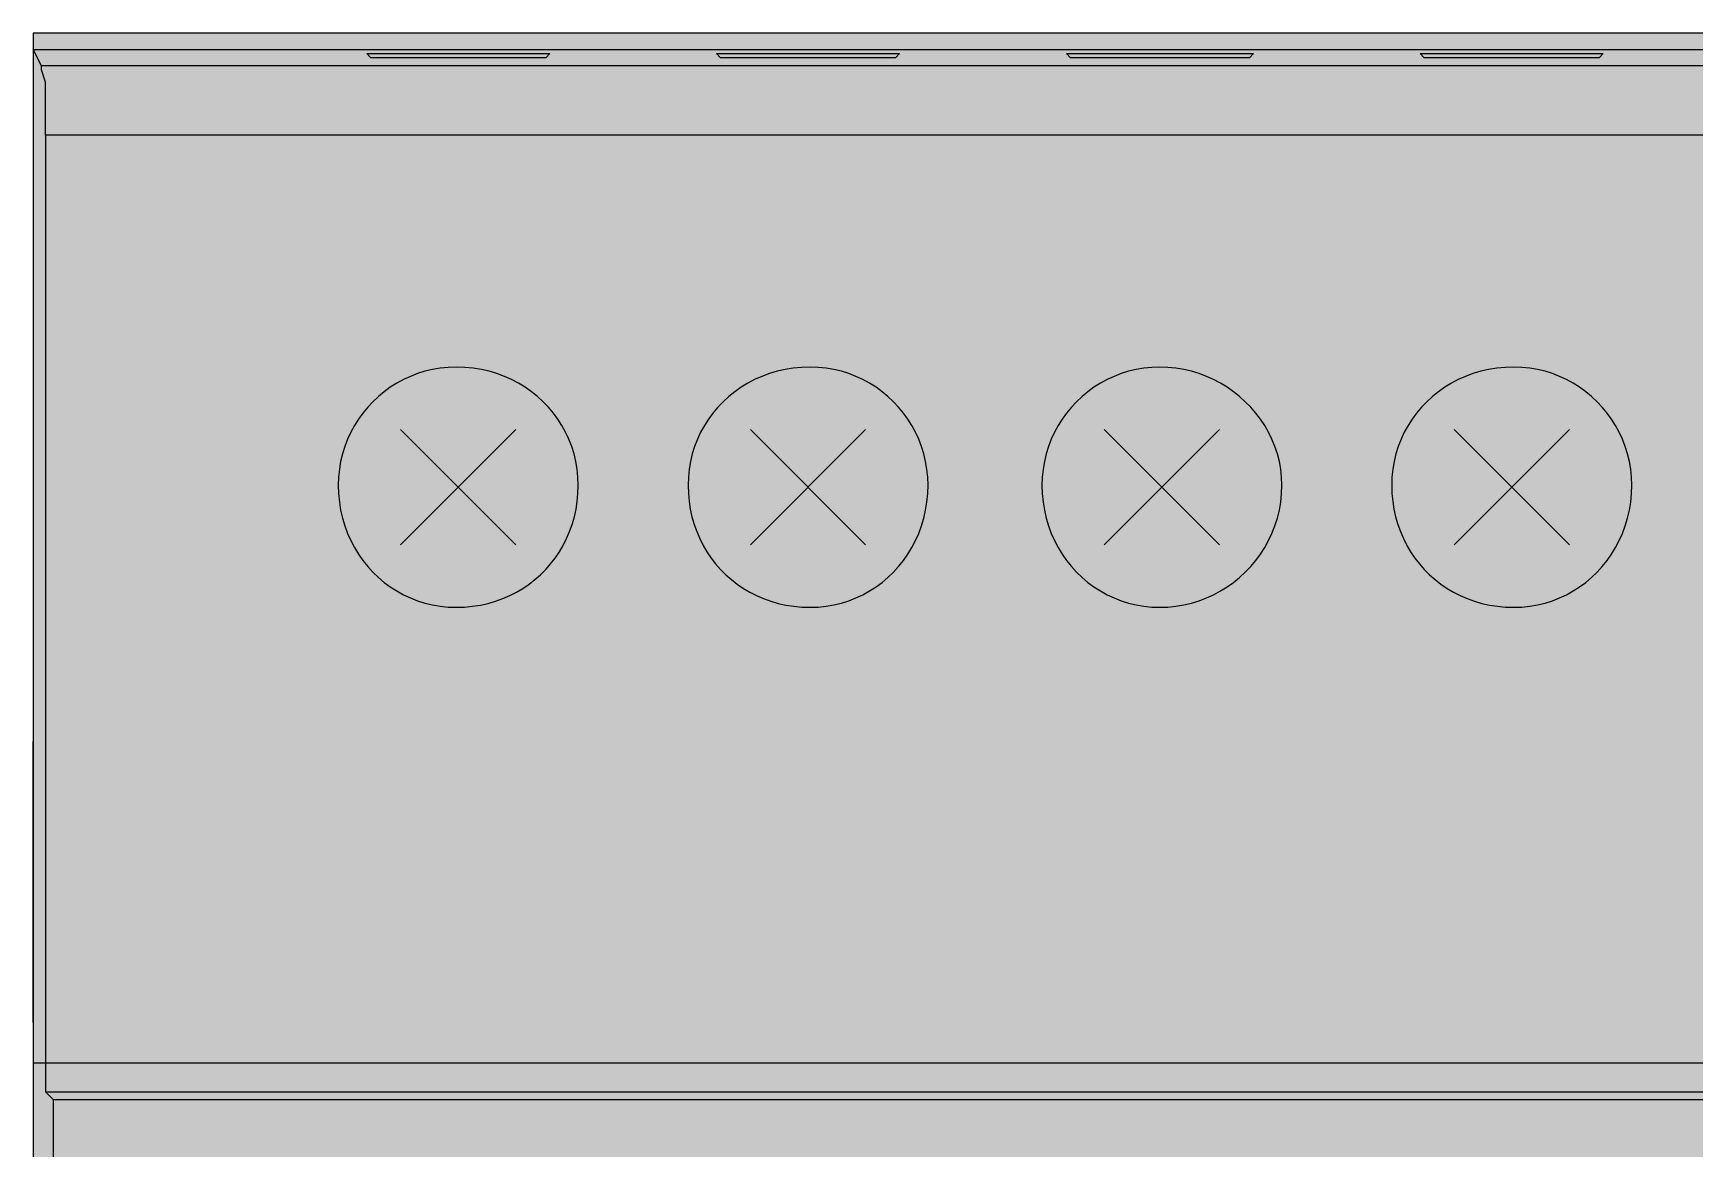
# Model space of a CAD drawing. Header units: millimetres. Extents: x 0 to 966, y -664 to 90.
# Drawn here: x 250 to 286, y -64.15 to -40 of the extents above; entities that cross this region are included whole.
import ezdxf

# ---------------------------------------------------------------- set-up
doc = ezdxf.new("R2010")
doc.units = ezdxf.units.MM
for name, color, linetype in [('HDL_BODY', 7, 'Continuous'), ('HDL_COLOUR', 7, 'Continuous'), ('HDL_DETAIL', 7, 'Continuous'), ('HDL_PRINT', 7, 'Continuous')]:
    doc.layers.add(name, color=color, linetype=linetype)

# ---------------------------------------------------------------- blocks, each defined once
blk = doc.blocks.new('M_R4.16.1_FRONT')
at = {"layer": 'HDL_BODY', "true_color": 0x202126}
blk.add_hatch(color=250, dxfattribs=at).paths.add_polyline_path([(0, 0), (72, 0), (72, 90), (0, 90)])
at = {"layer": 'HDL_BODY', "true_color": 0x2a2a30}
blk.add_hatch(color=250, dxfattribs=at).paths.add_polyline_path([(0.4, 20.52), (71.6, 20.52), (71.6, 68.31), (0.4, 68.31)])
at = {"layer": 'HDL_COLOUR', "true_color": 0x1a332c}
for points in [[(11.809, 80.216), (11.803, 80.391), (11.786, 80.563), (11.757, 80.731), (11.717, 80.895), (11.667, 81.055), (11.606, 81.21), (11.536, 81.361), (11.456, 81.505), (11.367, 81.644), (11.27, 81.777), (11.163, 81.903), (11.049, 82.023), (10.927, 82.135), (10.797, 82.239), (10.66, 82.335), (10.516, 82.423), (10.366, 82.501), (10.21, 82.571), (10.048, 82.631), (9.881, 82.68), (9.709, 82.72), (9.532, 82.748), (9.35, 82.766), (9.165, 82.772), (8.99, 82.766), (8.819, 82.748), (8.65, 82.72), (8.486, 82.68), (8.326, 82.631), (8.171, 82.571), (8.021, 82.501), (7.876, 82.423), (7.737, 82.335), (7.604, 82.239), (7.478, 82.135), (7.358, 82.023), (7.247, 81.903), (7.142, 81.777), (7.046, 81.644), (6.959, 81.505), (6.88, 81.361), (6.81, 81.21), (6.751, 81.055), (6.701, 80.895), (6.661, 80.731), (6.633, 80.563), (6.615, 80.391), (6.609, 80.216), (6.615, 80.031), (6.633, 79.849), (6.661, 79.672), (6.701, 79.5), (6.751, 79.332), (6.81, 79.17), (6.88, 79.014), (6.959, 78.864), (7.046, 78.72), (7.142, 78.584), (7.247, 78.454), (7.358, 78.332), (7.478, 78.217), (7.604, 78.111), (7.737, 78.013), (7.876, 77.924), (8.021, 77.844), (8.171, 77.774), (8.326, 77.713), (8.486, 77.663), (8.65, 77.624), (8.819, 77.595), (8.99, 77.577), (9.165, 77.571), (9.343, 77.577), (9.517, 77.593), (9.688, 77.62), (9.854, 77.656), (10.015, 77.703), (10.172, 77.758), (10.323, 77.823), (10.469, 77.897), (10.609, 77.98), (10.743, 78.071), (10.87, 78.169), (10.991, 78.276), (11.105, 78.389), (11.211, 78.51), (11.31, 78.637), (11.4, 78.771), (11.483, 78.911), (11.557, 79.057), (11.622, 79.209), (11.678, 79.365), (11.724, 79.527), (11.761, 79.693), (11.787, 79.864), (11.803, 80.038), (11.809, 80.216)], [(19.388, 80.216), (19.382, 80.391), (19.364, 80.563), (19.336, 80.731), (19.296, 80.895), (19.247, 81.055), (19.187, 81.21), (19.117, 81.361), (19.039, 81.505), (18.951, 81.644), (18.855, 81.777), (18.751, 81.903), (18.639, 82.023), (18.52, 82.135), (18.393, 82.239), (18.261, 82.335), (18.122, 82.422), (17.977, 82.501), (17.826, 82.571), (17.671, 82.631), (17.511, 82.68), (17.347, 82.72), (17.179, 82.748), (17.007, 82.766), (16.832, 82.772), (16.647, 82.766), (16.466, 82.748), (16.289, 82.72), (16.116, 82.68), (15.949, 82.631), (15.787, 82.571), (15.631, 82.501), (15.481, 82.423), (15.337, 82.335), (15.201, 82.239), (15.071, 82.135), (14.949, 82.023), (14.834, 81.903), (14.728, 81.777), (14.63, 81.644), (14.541, 81.505), (14.461, 81.361), (14.391, 81.21), (14.33, 81.055), (14.28, 80.895), (14.241, 80.731), (14.212, 80.563), (14.194, 80.391), (14.188, 80.216), (14.194, 80.038), (14.21, 79.864), (14.237, 79.693), (14.273, 79.527), (14.32, 79.365), (14.375, 79.209), (14.44, 79.057), (14.514, 78.911), (14.597, 78.771), (14.688, 78.637), (14.786, 78.51), (14.893, 78.389), (15.006, 78.276), (15.127, 78.169), (15.254, 78.071), (15.388, 77.98), (15.528, 77.897), (15.674, 77.823), (15.825, 77.758), (15.982, 77.703), (16.143, 77.656), (16.31, 77.62), (16.48, 77.593), (16.654, 77.577), (16.832, 77.571), (17.007, 77.577), (17.179, 77.595), (17.347, 77.624), (17.511, 77.663), (17.671, 77.713), (17.826, 77.774), (17.977, 77.844), (18.122, 77.924), (18.261, 78.013), (18.393, 78.111), (18.52, 78.217), (18.639, 78.332), (18.751, 78.454), (18.855, 78.584), (18.951, 78.72), (19.039, 78.864), (19.117, 79.014), (19.187, 79.17), (19.247, 79.332), (19.296, 79.5), (19.336, 79.672), (19.364, 79.849), (19.382, 80.031), (19.388, 80.216)], [(27.055, 80.216), (27.049, 80.391), (27.03, 80.563), (26.999, 80.731), (26.957, 80.895), (26.904, 81.055), (26.84, 81.21), (26.766, 81.361), (26.683, 81.505), (26.59, 81.644), (26.489, 81.777), (26.379, 81.903), (26.262, 82.023), (26.137, 82.135), (26.005, 82.239), (25.867, 82.335), (25.723, 82.422), (25.574, 82.501), (25.419, 82.571), (25.26, 82.631), (25.097, 82.68), (24.93, 82.72), (24.759, 82.748), (24.586, 82.766), (24.411, 82.772), (24.236, 82.766), (24.065, 82.748), (23.897, 82.72), (23.732, 82.68), (23.572, 82.631), (23.417, 82.571), (23.267, 82.501), (23.122, 82.422), (22.983, 82.335), (22.85, 82.239), (22.724, 82.135), (22.605, 82.023), (22.493, 81.903), (22.389, 81.777), (22.292, 81.644), (22.205, 81.505), (22.126, 81.361), (22.057, 81.21), (21.997, 81.055), (21.947, 80.895), (21.908, 80.731), (21.879, 80.563), (21.862, 80.391), (21.856, 80.216), (21.862, 80.031), (21.879, 79.849), (21.908, 79.672), (21.947, 79.5), (21.997, 79.332), (22.057, 79.17), (22.126, 79.014), (22.205, 78.864), (22.292, 78.72), (22.389, 78.584), (22.493, 78.454), (22.605, 78.332), (22.724, 78.217), (22.85, 78.111), (22.983, 78.013), (23.122, 77.924), (23.267, 77.844), (23.417, 77.774), (23.572, 77.713), (23.732, 77.663), (23.897, 77.624), (24.065, 77.595), (24.236, 77.577), (24.411, 77.571), (24.586, 77.577), (24.759, 77.595), (24.93, 77.624), (25.097, 77.663), (25.26, 77.713), (25.419, 77.774), (25.574, 77.844), (25.723, 77.924), (25.867, 78.013), (26.005, 78.111), (26.137, 78.217), (26.262, 78.332), (26.379, 78.454), (26.489, 78.584), (26.59, 78.72), (26.683, 78.864), (26.766, 79.014), (26.84, 79.17), (26.904, 79.332), (26.957, 79.5), (26.999, 79.672), (27.03, 79.849), (27.049, 80.031), (27.055, 80.216)], [(34.635, 80.216), (34.63, 80.391), (34.612, 80.563), (34.583, 80.731), (34.544, 80.895), (34.494, 81.055), (34.434, 81.21), (34.364, 81.361), (34.286, 81.505), (34.198, 81.644), (34.102, 81.777), (33.997, 81.903), (33.885, 82.023), (33.766, 82.135), (33.639, 82.239), (33.506, 82.335), (33.367, 82.422), (33.222, 82.501), (33.072, 82.571), (32.917, 82.631), (32.757, 82.68), (32.592, 82.72), (32.424, 82.748), (32.252, 82.766), (32.078, 82.772), (31.892, 82.766), (31.711, 82.748), (31.534, 82.72), (31.362, 82.68), (31.195, 82.631), (31.033, 82.571), (30.877, 82.501), (30.727, 82.422), (30.584, 82.335), (30.447, 82.239), (30.317, 82.135), (30.195, 82.023), (30.081, 81.903), (29.974, 81.777), (29.876, 81.644), (29.787, 81.505), (29.707, 81.361), (29.637, 81.21), (29.577, 81.055), (29.526, 80.895), (29.487, 80.731), (29.458, 80.563), (29.44, 80.391), (29.435, 80.216), (29.44, 80.038), (29.456, 79.863), (29.483, 79.693), (29.519, 79.527), (29.566, 79.365), (29.622, 79.209), (29.687, 79.057), (29.761, 78.911), (29.843, 78.771), (29.934, 78.637), (30.033, 78.51), (30.139, 78.389), (30.253, 78.276), (30.373, 78.169), (30.501, 78.071), (30.635, 77.98), (30.775, 77.897), (30.92, 77.823), (31.072, 77.758), (31.228, 77.703), (31.39, 77.656), (31.555, 77.62), (31.726, 77.593), (31.9, 77.577), (32.078, 77.571), (32.252, 77.577), (32.424, 77.595), (32.592, 77.624), (32.757, 77.663), (32.917, 77.713), (33.072, 77.774), (33.222, 77.844), (33.367, 77.924), (33.506, 78.013), (33.639, 78.111), (33.766, 78.217), (33.885, 78.332), (33.997, 78.454), (34.102, 78.584), (34.198, 78.72), (34.286, 78.864), (34.364, 79.014), (34.434, 79.17), (34.494, 79.332), (34.544, 79.5), (34.583, 79.672), (34.612, 79.849), (34.63, 80.031), (34.635, 80.216)]]:
    blk.add_hatch(color=250, dxfattribs=at).paths.add_polyline_path(points)
at = {"layer": 'HDL_COLOUR', "true_color": 0x9ea4a8}
for points in [[(11.029, 80.172), (11.013, 80.409), (10.967, 80.643), (10.89, 80.868), (10.785, 81.082), (10.653, 81.28), (10.496, 81.459), (10.317, 81.616), (10.119, 81.748), (9.906, 81.853), (9.68, 81.93), (9.447, 81.976), (9.209, 81.992), (8.972, 81.976), (8.738, 81.93), (8.513, 81.853), (8.299, 81.748), (8.101, 81.616), (7.922, 81.459), (7.765, 81.28), (7.633, 81.082), (7.528, 80.868), (7.451, 80.643), (7.405, 80.409), (7.389, 80.172), (7.405, 79.934), (7.451, 79.7), (7.528, 79.475), (7.633, 79.262), (7.765, 79.064), (7.922, 78.885), (8.101, 78.728), (8.299, 78.595), (8.513, 78.49), (8.738, 78.413), (8.972, 78.367), (9.209, 78.351), (9.447, 78.367), (9.68, 78.413), (9.906, 78.49), (10.119, 78.595), (10.317, 78.728), (10.496, 78.885), (10.653, 79.064), (10.785, 79.262), (10.89, 79.475), (10.967, 79.7), (11.013, 79.934)], [(18.608, 80.172), (18.592, 80.409), (18.546, 80.643), (18.469, 80.868), (18.364, 81.082), (18.232, 81.28), (18.075, 81.459), (17.896, 81.616), (17.698, 81.748), (17.485, 81.853), (17.259, 81.93), (17.026, 81.976), (16.788, 81.992), (16.551, 81.976), (16.317, 81.93), (16.092, 81.853), (15.878, 81.748), (15.68, 81.616), (15.501, 81.459), (15.344, 81.28), (15.212, 81.082), (15.107, 80.868), (15.03, 80.643), (14.984, 80.409), (14.968, 80.172), (14.984, 79.934), (15.03, 79.7), (15.107, 79.475), (15.212, 79.262), (15.344, 79.064), (15.501, 78.885), (15.68, 78.728), (15.878, 78.595), (16.092, 78.49), (16.317, 78.413), (16.551, 78.367), (16.788, 78.351), (17.026, 78.367), (17.259, 78.413), (17.485, 78.49), (17.698, 78.595), (17.896, 78.728), (18.075, 78.885), (18.232, 79.064), (18.364, 79.262), (18.469, 79.475), (18.546, 79.7), (18.592, 79.934)], [(26.275, 80.172), (26.26, 80.409), (26.213, 80.643), (26.137, 80.868), (26.031, 81.082), (25.899, 81.28), (25.742, 81.459), (25.563, 81.616), (25.365, 81.748), (25.152, 81.853), (24.926, 81.93), (24.693, 81.976), (24.455, 81.992), (24.218, 81.976), (23.984, 81.93), (23.759, 81.853), (23.545, 81.748), (23.348, 81.616), (23.169, 81.459), (23.012, 81.28), (22.879, 81.082), (22.774, 80.868), (22.698, 80.643), (22.651, 80.409), (22.636, 80.172), (22.651, 79.934), (22.698, 79.7), (22.774, 79.475), (22.879, 79.262), (23.012, 79.064), (23.169, 78.885), (23.348, 78.728), (23.545, 78.595), (23.759, 78.49), (23.984, 78.413), (24.218, 78.367), (24.455, 78.351), (24.693, 78.367), (24.926, 78.413), (25.152, 78.49), (25.365, 78.595), (25.563, 78.728), (25.742, 78.885), (25.899, 79.064), (26.031, 79.262), (26.137, 79.475), (26.213, 79.7), (26.26, 79.934)], [(33.855, 80.172), (33.84, 80.409), (33.793, 80.643), (33.717, 80.868), (33.611, 81.082), (33.479, 81.28), (33.322, 81.459), (33.143, 81.616), (32.945, 81.748), (32.732, 81.853), (32.506, 81.93), (32.273, 81.976), (32.035, 81.992), (31.797, 81.976), (31.564, 81.93), (31.338, 81.853), (31.125, 81.748), (30.927, 81.616), (30.748, 81.459), (30.591, 81.28), (30.459, 81.082), (30.353, 80.868), (30.277, 80.643), (30.23, 80.409), (30.215, 80.172), (30.23, 79.934), (30.277, 79.7), (30.353, 79.475), (30.459, 79.262), (30.591, 79.064), (30.748, 78.885), (30.927, 78.728), (31.125, 78.595), (31.338, 78.49), (31.564, 78.413), (31.797, 78.367), (32.035, 78.351), (32.273, 78.367), (32.506, 78.413), (32.732, 78.49), (32.945, 78.595), (33.143, 78.728), (33.322, 78.885), (33.479, 79.064), (33.611, 79.262), (33.717, 79.475), (33.793, 79.7), (33.84, 79.934)]]:
    blk.add_hatch(color=253, dxfattribs=at).paths.add_polyline_path(points)
at = {"layer": 'HDL_PRINT', "true_color": 0xdee1e9}
for points in [[(9.341, 82.772), (8.989, 82.772), (8.989, 85.416), (11.721, 85.416), (13.66, 83.477), (13.395, 83.212), (11.545, 85.062), (9.341, 85.062), (9.341, 82.772)], [(17.009, 82.772), (16.656, 82.772), (16.656, 85.062), (14.1, 85.062), (14.1, 85.416), (17.009, 85.416), (17.009, 82.772)], [(24.588, 82.772), (24.235, 82.772), (24.235, 85.416), (26.967, 85.416), (28.906, 83.477), (28.642, 83.212), (26.791, 85.062), (24.588, 85.062), (24.588, 82.772)], [(32.256, 82.772), (31.902, 82.772), (31.902, 85.062), (29.347, 85.062), (29.347, 85.416), (32.256, 85.416), (32.256, 82.772)], [(11.721, 75.278), (13.043, 77.482), (14.276, 75.278), (11.721, 75.278)], [(26.967, 75.278), (28.201, 77.482), (29.523, 75.278), (26.967, 75.278)], [(9.517, 75.278), (9.341, 75.278), (9.341, 76.602), (9.304, 76.568), (9.266, 76.543), (9.228, 76.522), (9.19, 76.503), (9.152, 76.482), (9.115, 76.456), (9.077, 76.423), (9.07, 76.417), (9.051, 76.401), (9.022, 76.38), (8.985, 76.359), (8.944, 76.343), (8.901, 76.337), (8.901, 76.512), (8.938, 76.546), (8.976, 76.571), (9.014, 76.592), (9.052, 76.611), (9.09, 76.631), (9.127, 76.656), (9.165, 76.688), (9.203, 76.726), (9.238, 76.764), (9.271, 76.802), (9.3, 76.84), (9.322, 76.878), (9.336, 76.915), (9.341, 76.953), (9.517, 76.953), (9.517, 75.278)], [(17.361, 75.456), (17.361, 75.278), (16.303, 75.278), (16.303, 75.322), (16.303, 75.353), (16.303, 75.381), (16.303, 75.412), (16.303, 75.456), (16.309, 75.488), (16.323, 75.513), (16.345, 75.533), (16.373, 75.552), (16.406, 75.573), (16.442, 75.598), (16.48, 75.632), (16.484, 75.664), (16.496, 75.697), (16.517, 75.73), (16.546, 75.763), (16.583, 75.796), (16.629, 75.83), (16.682, 75.863), (16.744, 75.897), (16.806, 75.958), (16.861, 76.013), (16.91, 76.062), (16.953, 76.105), (16.993, 76.145), (17.029, 76.181), (17.063, 76.215), (17.097, 76.248), (17.102, 76.286), (17.114, 76.323), (17.131, 76.361), (17.15, 76.399), (17.167, 76.436), (17.18, 76.474), (17.185, 76.512), (17.178, 76.55), (17.162, 76.578), (17.141, 76.601), (17.12, 76.624), (17.103, 76.651), (17.097, 76.688), (17.059, 76.721), (17.021, 76.745), (16.983, 76.76), (16.945, 76.77), (16.908, 76.775), (16.87, 76.777), (16.832, 76.777), (16.789, 76.777), (16.747, 76.774), (16.711, 76.766), (16.682, 76.751), (16.663, 76.725), (16.656, 76.688), (16.623, 76.651), (16.6, 76.613), (16.584, 76.576), (16.575, 76.538), (16.57, 76.499), (16.568, 76.461), (16.568, 76.423), (16.303, 76.423), (16.307, 76.486), (16.319, 76.541), (16.336, 76.59), (16.359, 76.634), (16.385, 76.673), (16.415, 76.709), (16.447, 76.744), (16.48, 76.777), (16.513, 76.81), (16.547, 76.842), (16.584, 76.872), (16.623, 76.898), (16.666, 76.921), (16.715, 76.938), (16.77, 76.949), (16.832, 76.953), (16.894, 76.949), (16.949, 76.938), (16.998, 76.921), (17.042, 76.898), (17.081, 76.872), (17.117, 76.842), (17.152, 76.81), (17.185, 76.777), (17.222, 76.739), (17.258, 76.701), (17.291, 76.664), (17.319, 76.626), (17.342, 76.588), (17.356, 76.55), (17.361, 76.512), (17.361, 76.468), (17.361, 76.424), (17.361, 76.38), (17.361, 76.336), (17.361, 76.292), (17.361, 76.248), (17.328, 76.243), (17.303, 76.228), (17.282, 76.207), (17.263, 76.179), (17.243, 76.146), (17.218, 76.11), (17.185, 76.072), (17.147, 76.034), (17.109, 75.996), (17.071, 75.958), (17.034, 75.921), (16.996, 75.883), (16.958, 75.845), (16.92, 75.807), (16.85, 75.769), (16.791, 75.733), (16.742, 75.701), (16.705, 75.673), (16.678, 75.651), (16.661, 75.637), (16.656, 75.632), (16.649, 75.594), (16.633, 75.566), (16.612, 75.543), (16.591, 75.52), (16.574, 75.493), (16.568, 75.456), (17.361, 75.456)], [(23.883, 75.718), (24.147, 75.807), (24.147, 75.737), (24.149, 75.678), (24.154, 75.629), (24.163, 75.591), (24.179, 75.564), (24.202, 75.548), (24.235, 75.542), (24.242, 75.506), (24.261, 75.482), (24.29, 75.467), (24.326, 75.459), (24.368, 75.457), (24.411, 75.456), (24.449, 75.456), (24.487, 75.458), (24.525, 75.463), (24.562, 75.472), (24.6, 75.488), (24.638, 75.511), (24.676, 75.542), (24.708, 75.581), (24.732, 75.618), (24.747, 75.656), (24.757, 75.694), (24.762, 75.731), (24.764, 75.769), (24.764, 75.807), (24.764, 75.851), (24.761, 75.892), (24.753, 75.928), (24.738, 75.957), (24.713, 75.976), (24.676, 75.983), (24.638, 76.016), (24.6, 76.04), (24.562, 76.055), (24.525, 76.065), (24.487, 76.07), (24.449, 76.072), (24.411, 76.072), (24.323, 76.072), (24.323, 76.248), (24.361, 76.248), (24.399, 76.25), (24.436, 76.255), (24.474, 76.264), (24.512, 76.28), (24.55, 76.304), (24.588, 76.337), (24.625, 76.344), (24.65, 76.362), (24.665, 76.391), (24.672, 76.427), (24.675, 76.468), (24.676, 76.512), (24.675, 76.556), (24.672, 76.597), (24.665, 76.634), (24.65, 76.662), (24.625, 76.681), (24.588, 76.688), (24.581, 76.725), (24.561, 76.751), (24.532, 76.766), (24.496, 76.774), (24.455, 76.777), (24.411, 76.777), (24.368, 76.777), (24.326, 76.774), (24.29, 76.766), (24.261, 76.751), (24.242, 76.725), (24.235, 76.688), (24.198, 76.681), (24.173, 76.662), (24.158, 76.634), (24.15, 76.597), (24.147, 76.556), (24.147, 76.512), (23.883, 76.512), (23.912, 76.574), (23.935, 76.629), (23.954, 76.678), (23.971, 76.722), (23.988, 76.761), (24.006, 76.798), (24.029, 76.833), (24.059, 76.866), (24.101, 76.898), (24.152, 76.921), (24.207, 76.937), (24.263, 76.946), (24.318, 76.951), (24.369, 76.952), (24.411, 76.953), (24.449, 76.952), (24.487, 76.951), (24.525, 76.946), (24.562, 76.937), (24.6, 76.921), (24.638, 76.898), (24.676, 76.866), (24.709, 76.861), (24.734, 76.847), (24.754, 76.824), (24.773, 76.796), (24.794, 76.762), (24.819, 76.726), (24.852, 76.688), (24.852, 76.678), (24.852, 76.652), (24.852, 76.613), (24.852, 76.565), (24.852, 76.512), (24.852, 76.468), (24.852, 76.437), (24.852, 76.41), (24.852, 76.38), (24.852, 76.337), (24.814, 76.299), (24.787, 76.271), (24.764, 76.248), (24.741, 76.225), (24.713, 76.198), (24.676, 76.161), (24.719, 76.161), (24.761, 76.158), (24.797, 76.15), (24.826, 76.135), (24.845, 76.11), (24.852, 76.072), (24.885, 76.034), (24.908, 75.996), (24.924, 75.958), (24.933, 75.921), (24.938, 75.883), (24.94, 75.845), (24.94, 75.807), (24.94, 75.737), (24.938, 75.676), (24.933, 75.623), (24.924, 75.575), (24.908, 75.533), (24.885, 75.494), (24.852, 75.456), (24.79, 75.423), (24.733, 75.391), (24.682, 75.361), (24.632, 75.333), (24.582, 75.311), (24.53, 75.293), (24.474, 75.282), (24.411, 75.278), (24.369, 75.278), (24.318, 75.28), (24.263, 75.285), (24.207, 75.294), (24.152, 75.31), (24.101, 75.334), (24.059, 75.367), (24.026, 75.404), (23.994, 75.447), (23.964, 75.494), (23.938, 75.544), (23.915, 75.593), (23.898, 75.639), (23.887, 75.682), (23.883, 75.718)]]:
    blk.add_hatch(color=254, dxfattribs=at).paths.add_polyline_path(points)
h = blk.add_hatch(color=254, dxfattribs=at)
h.paths.add_polyline_path([(32.167, 75.278), (32.167, 75.718), (31.462, 75.718), (31.462, 75.897), (32.256, 76.953), (32.431, 76.953), (32.431, 75.897), (32.607, 75.897), (32.607, 75.718), (32.431, 75.718), (32.431, 75.278), (32.167, 75.278)])
h.paths.add_polyline_path([(32.167, 75.897), (32.167, 76.602), (31.727, 75.897), (32.167, 75.897)])
h = blk.add_hatch(color=254, dxfattribs=at)
h.paths.add_polyline_path([(11.633, 71.312), (12.778, 74.308), (13.219, 74.308), (14.453, 71.312), (13.924, 71.312), (13.572, 72.193), (12.338, 72.193), (11.985, 71.312), (11.633, 71.312)])
h.paths.add_polyline_path([(12.426, 72.547), (13.483, 72.547), (13.131, 73.338), (13.107, 73.415), (13.087, 73.487), (13.07, 73.555), (13.056, 73.62), (13.043, 73.681), (13.029, 73.739), (13.015, 73.796), (12.998, 73.85), (12.979, 73.904), (12.955, 73.957), (12.951, 73.898), (12.943, 73.839), (12.929, 73.781), (12.91, 73.722), (12.888, 73.663), (12.863, 73.604), (12.836, 73.545), (12.808, 73.486), (12.778, 73.427), (12.426, 72.547)])
h = blk.add_hatch(color=254, dxfattribs=at)
h.paths.add_polyline_path([(27.055, 71.312), (27.055, 74.308), (28.201, 74.308), (28.286, 74.308), (28.365, 74.307), (28.439, 74.305), (28.509, 74.3), (28.575, 74.293), (28.638, 74.282), (28.699, 74.267), (28.759, 74.247), (28.818, 74.222), (28.854, 74.188), (28.896, 74.155), (28.94, 74.121), (28.983, 74.088), (29.022, 74.055), (29.053, 74.022), (29.074, 73.989), (29.082, 73.957), (29.115, 73.895), (29.147, 73.839), (29.177, 73.787), (29.203, 73.737), (29.226, 73.687), (29.243, 73.635), (29.254, 73.579), (29.258, 73.516), (29.254, 73.473), (29.241, 73.423), (29.224, 73.368), (29.205, 73.311), (29.188, 73.256), (29.175, 73.206), (29.17, 73.163), (29.137, 73.13), (29.103, 73.097), (29.066, 73.064), (29.027, 73.031), (28.983, 72.998), (28.935, 72.965), (28.88, 72.931), (28.818, 72.898), (28.876, 72.869), (28.934, 72.84), (28.991, 72.811), (29.045, 72.781), (29.096, 72.752), (29.144, 72.722), (29.188, 72.692), (29.226, 72.663), (29.258, 72.633), (29.288, 72.571), (29.309, 72.515), (29.325, 72.463), (29.335, 72.413), (29.342, 72.363), (29.345, 72.311), (29.346, 72.255), (29.347, 72.193), (29.346, 72.127), (29.345, 72.062), (29.342, 72), (29.335, 71.94), (29.325, 71.885), (29.309, 71.834), (29.288, 71.79), (29.258, 71.752), (29.253, 71.714), (29.239, 71.676), (29.217, 71.639), (29.188, 71.601), (29.156, 71.563), (29.12, 71.526), (29.082, 71.488), (29.049, 71.455), (29.015, 71.424), (28.978, 71.394), (28.939, 71.367), (28.895, 71.345), (28.847, 71.327), (28.792, 71.316), (28.73, 71.312), (28.693, 71.312), (28.648, 71.312), (28.598, 71.312), (28.542, 71.312), (28.483, 71.312), (28.42, 71.312), (28.355, 71.312), (28.289, 71.312), (27.055, 71.312)])
h.paths.add_polyline_path([(27.496, 72.987), (28.113, 72.987), (28.179, 72.991), (28.243, 73.001), (28.306, 73.015), (28.366, 73.032), (28.422, 73.048), (28.472, 73.062), (28.516, 73.072), (28.553, 73.076), (28.591, 73.081), (28.627, 73.095), (28.66, 73.117), (28.688, 73.145), (28.71, 73.178), (28.724, 73.214), (28.73, 73.252), (28.762, 73.257), (28.786, 73.273), (28.801, 73.3), (28.811, 73.337), (28.816, 73.386), (28.817, 73.446), (28.818, 73.516), (28.817, 73.554), (28.816, 73.591), (28.811, 73.629), (28.801, 73.667), (28.786, 73.705), (28.762, 73.743), (28.73, 73.781), (28.723, 73.788), (28.704, 73.804), (28.675, 73.824), (28.638, 73.845), (28.597, 73.861), (28.553, 73.868), (28.516, 73.897), (28.472, 73.919), (28.422, 73.935), (28.366, 73.946), (28.306, 73.952), (28.243, 73.955), (28.179, 73.957), (28.113, 73.957), (27.496, 73.957), (27.496, 72.987)])
h.paths.add_polyline_path([(27.496, 71.663), (28.289, 71.663), (28.333, 71.663), (28.377, 71.663), (28.421, 71.663), (28.465, 71.663), (28.509, 71.663), (28.553, 71.663), (28.597, 71.663), (28.638, 71.666), (28.675, 71.674), (28.704, 71.69), (28.723, 71.715), (28.73, 71.752), (28.767, 71.758), (28.803, 71.772), (28.836, 71.794), (28.864, 71.823), (28.886, 71.855), (28.901, 71.891), (28.906, 71.928), (28.938, 71.933), (28.962, 71.95), (28.978, 71.977), (28.987, 72.015), (28.992, 72.063), (28.994, 72.123), (28.994, 72.193), (28.989, 72.231), (28.977, 72.269), (28.959, 72.306), (28.94, 72.344), (28.923, 72.382), (28.911, 72.419), (28.906, 72.457), (28.868, 72.491), (28.83, 72.516), (28.793, 72.537), (28.755, 72.556), (28.717, 72.576), (28.679, 72.601), (28.642, 72.633), (28.605, 72.633), (28.56, 72.633), (28.51, 72.633), (28.454, 72.633), (28.394, 72.633), (28.332, 72.633), (28.267, 72.633), (28.201, 72.633), (27.496, 72.633), (27.496, 71.663)])
at = {"layer": 'HDL_DETAIL', "color": 251, "true_color": 0x52555c}
for points in [[(0, 0), (72, 0), (72, 89.999), (0, 89.999), (0, 0)], [(0, 89.647), (0, 89.647)], [(0, 89.647), (0, 89.647)], [(0, 89.647), (0, 89.647)], [(0.176, 89.293), (0.176, 89.293)], [(0.176, 89.293), (0.176, 89.293)], [(7.226, 89.558), (7.226, 89.558)], [(7.226, 89.558), (7.226, 89.558)], [(7.226, 89.558), (7.226, 89.558)], [(7.226, 89.558), (7.226, 89.558)], [(7.226, 89.558), (7.226, 89.558)], [(7.226, 89.558), (7.226, 89.558)], [(7.226, 89.558), (7.226, 89.558)], [(7.226, 89.558), (7.226, 89.558)], [(7.226, 89.558), (7.226, 89.558)], [(7.226, 89.558), (7.226, 89.558)], [(7.226, 89.558), (7.226, 89.558)], [(7.226, 89.558), (7.226, 89.558)], [(7.226, 89.558), (7.226, 89.558)], [(7.226, 89.558), (7.226, 89.558)], [(7.226, 89.558), (7.226, 89.558)], [(7.226, 89.558), (7.226, 89.558)], [(7.226, 89.558), (7.226, 89.558)], [(7.226, 89.558), (7.226, 89.558)], [(7.226, 89.558), (7.226, 89.558)], [(7.226, 89.558), (7.226, 89.558)], [(7.226, 89.558), (7.226, 89.558)], [(7.226, 89.558), (7.226, 89.558)], [(7.226, 89.558), (7.226, 89.558)], [(14.805, 89.558), (14.805, 89.558)], [(14.805, 89.558), (14.805, 89.558)], [(14.805, 89.558), (14.805, 89.558)], [(14.805, 89.558), (14.805, 89.558)], [(14.805, 89.558), (14.805, 89.558)], [(14.805, 89.558), (14.805, 89.558)], [(14.805, 89.558), (14.805, 89.558)], [(14.805, 89.558), (14.805, 89.558)], [(14.805, 89.558), (14.805, 89.558)], [(14.805, 89.558), (14.805, 89.558)], [(14.805, 89.558), (14.805, 89.558)], [(14.805, 89.558), (14.805, 89.558)], [(14.805, 89.558), (14.805, 89.558)], [(14.805, 89.558), (14.805, 89.558)], [(14.805, 89.558), (14.805, 89.558)], [(14.805, 89.558), (14.805, 89.558)], [(14.805, 89.558), (14.805, 89.558)], [(14.805, 89.558), (14.805, 89.558)], [(14.805, 89.558), (14.805, 89.558)], [(14.805, 89.558), (14.805, 89.558)], [(14.805, 89.558), (14.805, 89.558)], [(14.805, 89.558), (14.805, 89.558)], [(14.805, 89.558), (14.805, 89.558)], [(22.384, 89.558), (22.384, 89.558)], [(22.384, 89.558), (22.384, 89.558)], [(22.384, 89.558), (22.384, 89.558)], [(22.384, 89.558), (22.384, 89.558)], [(22.384, 89.558), (22.384, 89.558)], [(22.384, 89.558), (22.384, 89.558)], [(22.384, 89.558), (22.384, 89.558)], [(22.384, 89.558), (22.384, 89.558)], [(22.384, 89.558), (22.384, 89.558)], [(22.384, 89.558), (22.384, 89.558)], [(22.384, 89.558), (22.384, 89.558)], [(22.384, 89.558), (22.384, 89.558)], [(22.384, 89.558), (22.384, 89.558)], [(22.384, 89.558), (22.384, 89.558)], [(22.384, 89.558), (22.384, 89.558)], [(22.384, 89.558), (22.384, 89.558)], [(22.384, 89.558), (22.384, 89.558)], [(22.384, 89.558), (22.384, 89.558)], [(22.384, 89.558), (22.384, 89.558)], [(22.384, 89.558), (22.384, 89.558)], [(22.384, 89.558), (22.384, 89.558)], [(22.384, 89.558), (22.384, 89.558)], [(22.384, 89.558), (22.384, 89.558)], [(30.052, 89.558), (30.052, 89.558)], [(30.052, 89.558), (30.052, 89.558)], [(30.052, 89.558), (30.052, 89.558)], [(30.052, 89.558), (30.052, 89.558)], [(30.052, 89.558), (30.052, 89.558)], [(30.052, 89.558), (30.052, 89.558)], [(30.052, 89.558), (30.052, 89.558)], [(30.052, 89.558), (30.052, 89.558)], [(30.052, 89.558), (30.052, 89.558)], [(30.052, 89.558), (30.052, 89.558)], [(30.052, 89.558), (30.052, 89.558)], [(30.052, 89.558), (30.052, 89.558)], [(30.052, 89.558), (30.052, 89.558)], [(30.052, 89.558), (30.052, 89.558)], [(30.052, 89.558), (30.052, 89.558)], [(30.052, 89.558), (30.052, 89.558)], [(30.052, 89.558), (30.052, 89.558)], [(30.052, 89.558), (30.052, 89.558)], [(30.052, 89.558), (30.052, 89.558)], [(30.052, 89.558), (30.052, 89.558)], [(30.052, 89.558), (30.052, 89.558)], [(30.052, 89.558), (30.052, 89.558)], [(30.052, 89.558), (30.052, 89.558)], [(0.264, 87.796), (0.264, 87.796)], [(0.264, 87.796), (0.264, 87.796)], [(11.809, 80.216), (11.803, 80.391), (11.786, 80.563), (11.757, 80.731), (11.717, 80.895), (11.667, 81.055), (11.606, 81.21), (11.536, 81.361), (11.456, 81.505), (11.367, 81.644), (11.27, 81.777), (11.163, 81.903), (11.049, 82.023), (10.927, 82.135), (10.797, 82.239), (10.66, 82.335), (10.516, 82.423), (10.366, 82.501), (10.21, 82.571), (10.048, 82.631), (9.881, 82.68), (9.709, 82.72), (9.532, 82.748), (9.35, 82.766), (9.165, 82.772), (8.99, 82.766), (8.819, 82.748), (8.65, 82.72), (8.486, 82.68), (8.326, 82.631), (8.171, 82.571), (8.021, 82.501), (7.876, 82.423), (7.737, 82.335), (7.604, 82.239), (7.478, 82.135), (7.358, 82.023), (7.247, 81.903), (7.142, 81.777), (7.046, 81.644), (6.959, 81.505), (6.88, 81.361), (6.81, 81.21), (6.751, 81.055), (6.701, 80.895), (6.661, 80.731), (6.633, 80.563), (6.615, 80.391), (6.609, 80.216), (6.615, 80.031), (6.633, 79.849), (6.661, 79.672), (6.701, 79.5), (6.751, 79.332), (6.81, 79.17), (6.88, 79.014), (6.959, 78.864), (7.046, 78.72), (7.142, 78.584), (7.247, 78.454), (7.358, 78.332), (7.478, 78.217), (7.604, 78.111), (7.737, 78.013), (7.876, 77.924), (8.021, 77.844), (8.171, 77.774), (8.326, 77.713), (8.486, 77.663), (8.65, 77.624), (8.819, 77.595), (8.99, 77.577), (9.165, 77.571), (9.343, 77.577), (9.517, 77.593), (9.688, 77.62), (9.854, 77.656), (10.015, 77.703), (10.172, 77.758), (10.323, 77.823), (10.469, 77.897), (10.609, 77.98), (10.743, 78.071), (10.87, 78.169), (10.991, 78.276), (11.105, 78.389), (11.211, 78.51), (11.31, 78.637), (11.4, 78.771), (11.483, 78.911), (11.557, 79.057), (11.622, 79.209), (11.678, 79.365), (11.724, 79.527), (11.761, 79.693), (11.787, 79.864), (11.803, 80.038), (11.809, 80.216)], [(19.388, 80.216), (19.382, 80.391), (19.364, 80.563), (19.336, 80.731), (19.296, 80.895), (19.247, 81.055), (19.187, 81.21), (19.117, 81.361), (19.039, 81.505), (18.951, 81.644), (18.855, 81.777), (18.751, 81.903), (18.639, 82.023), (18.52, 82.135), (18.393, 82.239), (18.261, 82.335), (18.122, 82.422), (17.977, 82.501), (17.826, 82.571), (17.671, 82.631), (17.511, 82.68), (17.347, 82.72), (17.179, 82.748), (17.007, 82.766), (16.832, 82.772), (16.647, 82.766), (16.466, 82.748), (16.289, 82.72), (16.116, 82.68), (15.949, 82.631), (15.787, 82.571), (15.631, 82.501), (15.481, 82.423), (15.337, 82.335), (15.201, 82.239), (15.071, 82.135), (14.949, 82.023), (14.834, 81.903), (14.728, 81.777), (14.63, 81.644), (14.541, 81.505), (14.461, 81.361), (14.391, 81.21), (14.33, 81.055), (14.28, 80.895), (14.241, 80.731), (14.212, 80.563), (14.194, 80.391), (14.188, 80.216), (14.194, 80.038), (14.21, 79.864), (14.237, 79.693), (14.273, 79.527), (14.32, 79.365), (14.375, 79.209), (14.44, 79.057), (14.514, 78.911), (14.597, 78.771), (14.688, 78.637), (14.786, 78.51), (14.893, 78.389), (15.006, 78.276), (15.127, 78.169), (15.254, 78.071), (15.388, 77.98), (15.528, 77.897), (15.674, 77.823), (15.825, 77.758), (15.982, 77.703), (16.143, 77.656), (16.31, 77.62), (16.48, 77.593), (16.654, 77.577), (16.832, 77.571), (17.007, 77.577), (17.179, 77.595), (17.347, 77.624), (17.511, 77.663), (17.671, 77.713), (17.826, 77.774), (17.977, 77.844), (18.122, 77.924), (18.261, 78.013), (18.393, 78.111), (18.52, 78.217), (18.639, 78.332), (18.751, 78.454), (18.855, 78.584), (18.951, 78.72), (19.039, 78.864), (19.117, 79.014), (19.187, 79.17), (19.247, 79.332), (19.296, 79.5), (19.336, 79.672), (19.364, 79.849), (19.382, 80.031), (19.388, 80.216)], [(27.055, 80.216), (27.049, 80.391), (27.03, 80.563), (26.999, 80.731), (26.957, 80.895), (26.904, 81.055), (26.84, 81.21), (26.766, 81.361), (26.683, 81.505), (26.59, 81.644), (26.489, 81.777), (26.379, 81.903), (26.262, 82.023), (26.137, 82.135), (26.005, 82.239), (25.867, 82.335), (25.723, 82.422), (25.574, 82.501), (25.419, 82.571), (25.26, 82.631), (25.097, 82.68), (24.93, 82.72), (24.759, 82.748), (24.586, 82.766), (24.411, 82.772), (24.236, 82.766), (24.065, 82.748), (23.897, 82.72), (23.732, 82.68), (23.572, 82.631), (23.417, 82.571), (23.267, 82.501), (23.122, 82.422), (22.983, 82.335), (22.85, 82.239), (22.724, 82.135), (22.605, 82.023), (22.493, 81.903), (22.389, 81.777), (22.292, 81.644), (22.205, 81.505), (22.126, 81.361), (22.057, 81.21), (21.997, 81.055), (21.947, 80.895), (21.908, 80.731), (21.879, 80.563), (21.862, 80.391), (21.856, 80.216), (21.862, 80.031), (21.879, 79.849), (21.908, 79.672), (21.947, 79.5), (21.997, 79.332), (22.057, 79.17), (22.126, 79.014), (22.205, 78.864), (22.292, 78.72), (22.389, 78.584), (22.493, 78.454), (22.605, 78.332), (22.724, 78.217), (22.85, 78.111), (22.983, 78.013), (23.122, 77.924), (23.267, 77.844), (23.417, 77.774), (23.572, 77.713), (23.732, 77.663), (23.897, 77.624), (24.065, 77.595), (24.236, 77.577), (24.411, 77.571), (24.586, 77.577), (24.759, 77.595), (24.93, 77.624), (25.097, 77.663), (25.26, 77.713), (25.419, 77.774), (25.574, 77.844), (25.723, 77.924), (25.867, 78.013), (26.005, 78.111), (26.137, 78.217), (26.262, 78.332), (26.379, 78.454), (26.489, 78.584), (26.59, 78.72), (26.683, 78.864), (26.766, 79.014), (26.84, 79.17), (26.904, 79.332), (26.957, 79.5), (26.999, 79.672), (27.03, 79.849), (27.049, 80.031), (27.055, 80.216)], [(34.635, 80.216), (34.63, 80.391), (34.612, 80.563), (34.583, 80.731), (34.544, 80.895), (34.494, 81.055), (34.434, 81.21), (34.364, 81.361), (34.286, 81.505), (34.198, 81.644), (34.102, 81.777), (33.997, 81.903), (33.885, 82.023), (33.766, 82.135), (33.639, 82.239), (33.506, 82.335), (33.367, 82.422), (33.222, 82.501), (33.072, 82.571), (32.917, 82.631), (32.757, 82.68), (32.592, 82.72), (32.424, 82.748), (32.252, 82.766), (32.078, 82.772), (31.892, 82.766), (31.711, 82.748), (31.534, 82.72), (31.362, 82.68), (31.195, 82.631), (31.033, 82.571), (30.877, 82.501), (30.727, 82.422), (30.584, 82.335), (30.447, 82.239), (30.317, 82.135), (30.195, 82.023), (30.081, 81.903), (29.974, 81.777), (29.876, 81.644), (29.787, 81.505), (29.707, 81.361), (29.637, 81.21), (29.577, 81.055), (29.526, 80.895), (29.487, 80.731), (29.458, 80.563), (29.44, 80.391), (29.435, 80.216), (29.44, 80.038), (29.456, 79.863), (29.483, 79.693), (29.519, 79.527), (29.566, 79.365), (29.622, 79.209), (29.687, 79.057), (29.761, 78.911), (29.843, 78.771), (29.934, 78.637), (30.033, 78.51), (30.139, 78.389), (30.253, 78.276), (30.373, 78.169), (30.501, 78.071), (30.635, 77.98), (30.775, 77.897), (30.92, 77.823), (31.072, 77.758), (31.228, 77.703), (31.39, 77.656), (31.555, 77.62), (31.726, 77.593), (31.9, 77.577), (32.078, 77.571), (32.252, 77.577), (32.424, 77.595), (32.592, 77.624), (32.757, 77.663), (32.917, 77.713), (33.072, 77.774), (33.222, 77.844), (33.367, 77.924), (33.506, 78.013), (33.639, 78.111), (33.766, 78.217), (33.885, 78.332), (33.997, 78.454), (34.102, 78.584), (34.198, 78.72), (34.286, 78.864), (34.364, 79.014), (34.434, 79.17), (34.494, 79.332), (34.544, 79.5), (34.583, 79.672), (34.612, 79.849), (34.63, 80.031), (34.635, 80.216)], [(0, 78.982), (0, 78.982)], [(0, 78.982), (0, 78.982)], [(0, 78.982), (0, 78.982)], [(0, 78.982), (0, 78.982)], [(0, 78.982), (0, 78.982)], [(0, 78.982), (0, 78.982)], [(0, 78.982), (0, 78.982)], [(0, 78.982), (0, 78.982)], [(0, 78.982), (0, 78.982)], [(0, 78.982), (0, 78.982)], [(0, 78.982), (0, 78.982)], [(0, 78.982), (0, 78.982)], [(0, 78.982), (0, 78.982)], [(0, 78.982), (0, 78.982)], [(0, 78.982), (0, 78.982)], [(0, 78.982), (0, 78.982)], [(0, 78.982), (0, 78.982)], [(0, 78.982), (0, 78.982)], [(0, 78.982), (0, 78.982)], [(0, 78.982), (0, 78.982)], [(0, 78.982), (0, 78.982)], [(0, 78.982), (0, 78.982)], [(0, 78.982), (0, 78.982)], [(0, 78.982), (0, 78.982)], [(0, 77.128), (0, 77.128)], [(0, 74.837), (0, 74.837)], [(0, 74.837), (0, 74.837)], [(0, 74.837), (0, 74.837)], [(0, 74.837), (0, 74.837)], [(0, 74.837), (0, 74.837)], [(0, 74.837), (0, 74.837)], [(0, 74.837), (0, 74.837)], [(0, 74.837), (0, 74.837)], [(0, 74.837), (0, 74.837)], [(0, 74.837), (0, 74.837)], [(0, 74.837), (0, 74.837)], [(0, 74.837), (0, 74.837)], [(0, 74.837), (0, 74.837)], [(0, 74.837), (0, 74.837)], [(0, 74.837), (0, 74.837)], [(0, 74.837), (0, 74.837)], [(0, 74.837), (0, 74.837)], [(0, 74.837), (0, 74.837)], [(0, 74.837), (0, 74.837)], [(0, 74.837), (0, 74.837)], [(0, 74.837), (0, 74.837)], [(0, 74.837), (0, 74.837)], [(0, 74.837), (0, 74.837)], [(0, 74.837), (0, 74.837)], [(0, 74.837), (0, 74.837)], [(0, 74.662), (0, 74.662)], [(0, 74.662), (0, 74.662)], [(0, 74.662), (0, 74.662)], [(0, 74.662), (0, 74.662)], [(0, 74.662), (0, 74.662)], [(0, 74.662), (0, 74.662)], [(0, 74.662), (0, 74.662)], [(0, 74.662), (0, 74.662)], [(0, 74.662), (0, 74.662)], [(0, 74.662), (0, 74.662)], [(0, 74.662), (0, 74.662)], [(0, 74.662), (0, 74.662)], [(0, 74.662), (0, 74.662)], [(0, 74.662), (0, 74.662)], [(0, 74.662), (0, 74.662)], [(0, 74.662), (0, 74.662)], [(0, 74.662), (0, 74.662)], [(0, 74.662), (0, 74.662)], [(0, 74.662), (0, 74.662)], [(0, 74.662), (0, 74.662)], [(0, 74.662), (0, 74.662)], [(0, 74.662), (0, 74.662)], [(0, 74.662), (0, 74.662)], [(0, 74.662), (0, 74.662)], [(0, 74.662), (0, 74.662)], [(0, 68.578), (0, 68.578)], [(0, 68.578), (0, 68.578)], [(0, 68.578), (0, 68.578)], [(0, 68.578), (0, 68.578)], [(0, 68.578), (0, 68.578)], [(0, 68.578), (0, 68.578)], [(0, 68.578), (0, 68.578)], [(0, 68.578), (0, 68.578)], [(0, 68.578), (0, 68.578)], [(0, 68.578), (0, 68.578)], [(0, 68.578), (0, 68.578)], [(0, 68.578), (0, 68.578)], [(0, 68.578), (0, 68.578)], [(0, 68.578), (0, 68.578)], [(0, 68.578), (0, 68.578)], [(0, 68.578), (0, 68.578)], [(0, 68.578), (0, 68.578)], [(0, 68.578), (0, 68.578)], [(0, 68.578), (0, 68.578)], [(0, 68.578), (0, 68.578)], [(0, 68.578), (0, 68.578)], [(0, 68.578), (0, 68.578)], [(0, 68.578), (0, 68.578)], [(0, 68.578), (0, 68.578)], [(0, 68.578), (0, 68.578)], [(0, 68.403), (0, 68.403)], [(0, 68.403), (0, 68.403)], [(0, 68.403), (0, 68.403)], [(0, 68.403), (0, 68.403)], [(0, 68.403), (0, 68.403)], [(0, 68.403), (0, 68.403)], [(0, 68.403), (0, 68.403)], [(0, 68.403), (0, 68.403)], [(0, 68.403), (0, 68.403)], [(0, 68.403), (0, 68.403)], [(0, 68.403), (0, 68.403)], [(0, 68.403), (0, 68.403)], [(0, 68.403), (0, 68.403)], [(0, 68.403), (0, 68.403)], [(0, 68.403), (0, 68.403)], [(0, 68.403), (0, 68.403)], [(0, 68.403), (0, 68.403)], [(0, 68.403), (0, 68.403)], [(0, 68.403), (0, 68.403)], [(0, 68.403), (0, 68.403)], [(0, 68.403), (0, 68.403)], [(0, 68.403), (0, 68.403)], [(0, 68.403), (0, 68.403)], [(0, 68.403), (0, 68.403)], [(0, 68.403), (0, 68.403)], [(0, 22.302), (72, 22.302), (72, 67.697), (0, 67.697), (0, 22.302)], [(0.264, 67.082), (0.264, 67.082)], [(0.264, 67.082), (0.264, 67.082)], [(0.264, 67.082), (0.264, 67.082)], [(0.44, 66.903), (0.44, 66.903)], [(0.44, 66.903), (0.44, 66.903)], [(0, 66.112), (0, 66.112)]]:
    blk.add_lwpolyline(points, close=True, dxfattribs=at)
for points in [[(0.176, 89.293), (0, 89.647)], [(0.176, 89.293), (0, 89.647)], [(0.176, 89.293), (0, 89.647)], [(0.176, 89.293), (0, 89.647)], [(0.176, 89.293), (0, 89.647)], [(0.176, 89.293), (0, 89.647)], [(0.176, 89.293), (0, 89.647)], [(0.176, 89.293), (0, 89.647)], [(0.176, 89.293), (0, 89.647)], [(0.176, 89.293), (0, 89.647)], [(0.176, 89.293), (0, 89.647)], [(0.176, 89.293), (0, 89.647)], [(0.176, 89.293), (0, 89.647)], [(0.176, 89.293), (0, 89.647)], [(0.176, 89.293), (0, 89.647)], [(0.176, 89.293), (0, 89.647)], [(0.176, 89.293), (0, 89.647)], [(0.176, 89.293), (0, 89.647)], [(0.176, 89.293), (0, 89.647)], [(0.176, 89.293), (0, 89.647)], [(0.176, 89.293), (0, 89.647)], [(0, 89.647), (0, 78.982)], [(0, 89.647), (0, 78.982)], [(0, 89.647), (0, 78.982)], [(0, 89.647), (0, 78.982)], [(0, 89.647), (0, 78.982)], [(0, 89.647), (0, 78.982)], [(0, 89.647), (0, 78.982)], [(0, 89.647), (0, 78.982)], [(0, 89.647), (0, 78.982)], [(0, 89.647), (0, 78.982)], [(0, 89.647), (0, 78.982)], [(0, 89.647), (0, 78.982)], [(0, 89.647), (0, 78.982)], [(0, 89.647), (0, 78.982)], [(0, 89.647), (0, 78.982)], [(0, 89.647), (0, 78.982)], [(0, 89.647), (0, 78.982)], [(0, 89.647), (0, 78.982)], [(0, 89.647), (0, 78.982)], [(0, 89.647), (0, 78.982)], [(0, 89.647), (0, 78.982)], [(0, 89.647), (71.824, 89.647)], [(0, 89.647), (71.824, 89.647)], [(0, 89.647), (71.824, 89.647)], [(0, 89.647), (71.824, 89.647)], [(0, 89.647), (71.824, 89.647)], [(0, 89.647), (71.824, 89.647)], [(0, 89.647), (71.824, 89.647)], [(0, 89.647), (71.824, 89.647)], [(0, 89.647), (71.824, 89.647)], [(0, 89.647), (71.824, 89.647)], [(0, 89.647), (71.824, 89.647)], [(0, 89.647), (71.824, 89.647)], [(0, 89.647), (71.824, 89.647)], [(0, 89.647), (71.824, 89.647)], [(0, 89.647), (71.824, 89.647)], [(0, 89.647), (71.824, 89.647)], [(0, 89.647), (71.824, 89.647)], [(0, 89.647), (71.824, 89.647)], [(0, 89.647), (71.824, 89.647)], [(0, 89.647), (71.824, 89.647)], [(0, 89.647), (71.824, 89.647)], [(71.473, 89.293), (0.176, 89.293)], [(71.473, 89.293), (0.176, 89.293)], [(71.473, 89.293), (0.176, 89.293)], [(71.473, 89.293), (0.176, 89.293)], [(71.473, 89.293), (0.176, 89.293)], [(71.473, 89.293), (0.176, 89.293)], [(71.473, 89.293), (0.176, 89.293)], [(71.473, 89.293), (0.176, 89.293)], [(71.473, 89.293), (0.176, 89.293)], [(71.473, 89.293), (0.176, 89.293)], [(71.473, 89.293), (0.176, 89.293)], [(71.473, 89.293), (0.176, 89.293)], [(71.473, 89.293), (0.176, 89.293)], [(71.473, 89.293), (0.176, 89.293)], [(71.473, 89.293), (0.176, 89.293)], [(71.473, 89.293), (0.176, 89.293)], [(71.473, 89.293), (0.176, 89.293)], [(71.473, 89.293), (0.176, 89.293)], [(71.473, 89.293), (0.176, 89.293)], [(71.473, 89.293), (0.176, 89.293)], [(71.473, 89.293), (0.176, 89.293)], [(0.264, 87.796), (0.264, 88.237), (0.264, 88.677), (0.264, 88.942), (0.176, 89.207), (0.176, 89.293)], [(11.192, 89.558), (11.104, 89.471), (10.84, 89.471), (10.487, 89.471), (10.046, 89.471), (9.517, 89.471), (8.901, 89.471), (8.372, 89.471), (7.843, 89.471), (7.491, 89.471), (7.314, 89.471), (7.226, 89.558)], [(7.226, 89.558), (7.314, 89.558)], [(7.314, 89.558), (7.491, 89.558), (7.843, 89.558), (8.372, 89.558), (8.901, 89.558), (9.517, 89.558), (10.046, 89.558), (10.487, 89.558), (10.84, 89.558), (11.104, 89.558)], [(11.104, 89.558), (11.192, 89.558)], [(18.771, 89.558), (18.683, 89.471), (18.507, 89.471), (18.154, 89.471), (17.626, 89.471), (17.097, 89.471), (16.48, 89.471), (15.951, 89.471), (15.51, 89.471), (15.158, 89.471), (14.893, 89.471), (14.805, 89.558)], [(14.805, 89.558), (14.893, 89.558)], [(14.893, 89.558), (15.158, 89.558), (15.51, 89.558), (15.951, 89.558), (16.48, 89.558), (17.097, 89.558), (17.626, 89.558), (18.154, 89.558), (18.507, 89.558), (18.683, 89.558)], [(18.683, 89.558), (18.771, 89.558)], [(26.438, 89.558), (26.35, 89.471), (26.086, 89.471), (25.733, 89.471), (25.292, 89.471), (24.676, 89.471), (24.147, 89.471), (23.618, 89.471), (23.089, 89.471), (22.737, 89.471), (22.473, 89.471), (22.384, 89.558)], [(22.384, 89.558), (22.473, 89.558)], [(22.473, 89.558), (22.737, 89.558), (23.089, 89.558), (23.618, 89.558), (24.147, 89.558), (24.676, 89.558), (25.292, 89.558), (25.733, 89.558), (26.086, 89.558), (26.35, 89.558)], [(26.35, 89.558), (26.438, 89.558)], [(34.017, 89.558), (33.931, 89.471), (33.752, 89.471), (33.312, 89.471), (32.872, 89.471), (32.342, 89.471), (31.727, 89.471), (31.197, 89.471), (30.757, 89.471), (30.317, 89.471), (30.138, 89.471), (30.052, 89.558)], [(30.052, 89.558), (30.138, 89.558)], [(30.138, 89.558), (30.317, 89.558), (30.757, 89.558), (31.197, 89.558), (31.727, 89.558), (32.342, 89.558), (32.872, 89.558), (33.312, 89.558), (33.752, 89.558), (33.931, 89.558)], [(33.931, 89.558), (34.017, 89.558)], [(0.264, 87.796), (0.264, 67.082)], [(0.264, 87.796), (0.264, 67.082)], [(0.264, 87.796), (0.264, 67.082)], [(0.264, 87.796), (0.264, 67.082)], [(0.264, 87.796), (0.264, 67.082)], [(0.264, 87.796), (0.264, 67.082)], [(0.264, 87.796), (0.264, 67.082)], [(0.264, 87.796), (0.264, 67.082)], [(0.264, 87.796), (0.264, 67.082)], [(0.264, 87.796), (0.264, 67.082)], [(0.264, 87.796), (0.264, 67.082)], [(0.264, 87.796), (0.264, 67.082)], [(0.264, 87.796), (0.264, 67.082)], [(0.264, 87.796), (0.264, 67.082)], [(0.264, 87.796), (0.264, 67.082)], [(0.264, 87.796), (0.264, 67.082)], [(0.264, 87.796), (0.264, 67.082)], [(0.264, 87.796), (0.264, 67.082)], [(0.264, 87.796), (0.264, 67.082)], [(0.264, 87.796), (0.264, 67.082)], [(0.264, 87.796), (0.264, 67.082)], [(71.473, 87.796), (0.264, 87.796)], [(71.473, 87.796), (0.264, 87.796)], [(71.473, 87.796), (0.264, 87.796)], [(71.473, 87.796), (0.264, 87.796)], [(71.473, 87.796), (0.264, 87.796)], [(71.473, 87.796), (0.264, 87.796)], [(71.473, 87.796), (0.264, 87.796)], [(71.473, 87.796), (0.264, 87.796)], [(71.473, 87.796), (0.264, 87.796)], [(71.473, 87.796), (0.264, 87.796)], [(71.473, 87.796), (0.264, 87.796)], [(71.473, 87.796), (0.264, 87.796)], [(71.473, 87.796), (0.264, 87.796)], [(71.473, 87.796), (0.264, 87.796)], [(71.473, 87.796), (0.264, 87.796)], [(71.473, 87.796), (0.264, 87.796)], [(71.473, 87.796), (0.264, 87.796)], [(71.473, 87.796), (0.264, 87.796)], [(71.473, 87.796), (0.264, 87.796)], [(71.473, 87.796), (0.264, 87.796)], [(71.473, 87.796), (0.264, 87.796)], [(0, 78.982), (0, 78.982), (0, 78.803), (0, 78.452), (0, 78.098), (0, 77.571), (0, 77.128)], [(0, 77.128), (0, 74.837)], [(0, 77.128), (0, 74.837)], [(0, 77.128), (0, 74.837)], [(0, 77.128), (0, 74.837)], [(0, 77.128), (0, 74.837)], [(0, 77.128), (0, 74.837)], [(0, 77.128), (0, 74.837)], [(0, 77.128), (0, 74.837)], [(0, 77.128), (0, 74.837)], [(0, 77.128), (0, 74.837)], [(0, 77.128), (0, 74.837)], [(0, 77.128), (0, 74.837)], [(0, 77.128), (0, 74.837)], [(0, 77.128), (0, 74.837)], [(0, 77.128), (0, 74.837)], [(0, 77.128), (0, 74.837)], [(0, 77.128), (0, 74.837)], [(0, 77.128), (0, 74.837)], [(0, 77.128), (0, 74.837)], [(0, 77.128), (0, 74.837)], [(0, 77.128), (0, 74.837)], [(0, 74.837), (0, 68.403)], [(0, 74.837), (0, 68.403)], [(0, 74.837), (0, 68.403)], [(0, 74.837), (0, 68.403)], [(0, 74.837), (0, 68.403)], [(0, 74.837), (0, 68.403)], [(0, 74.837), (0, 68.403)], [(0, 74.837), (0, 68.403)], [(0, 74.837), (0, 68.403)], [(0, 74.837), (0, 68.403)], [(0, 74.837), (0, 68.403)], [(0, 74.837), (0, 68.403)], [(0, 74.837), (0, 68.403)], [(0, 74.837), (0, 68.403)], [(0, 74.837), (0, 68.403)], [(0, 74.837), (0, 68.403)], [(0, 74.837), (0, 68.403)], [(0, 74.837), (0, 68.403)], [(0, 74.837), (0, 68.403)], [(0, 74.837), (0, 68.403)], [(0, 74.837), (0, 68.403)], [(0, 68.578), (0, 74.662)], [(0, 68.578), (0, 74.662)], [(0, 68.578), (0, 74.662)], [(0, 68.578), (0, 74.662)], [(0, 68.578), (0, 74.662)], [(0, 68.578), (0, 74.662)], [(0, 68.578), (0, 74.662)], [(0, 68.578), (0, 74.662)], [(0, 68.578), (0, 74.662)], [(0, 68.578), (0, 74.662)], [(0, 68.578), (0, 74.662)], [(0, 68.578), (0, 74.662)], [(0, 68.578), (0, 74.662)], [(0, 68.578), (0, 74.662)], [(0, 68.578), (0, 74.662)], [(0, 68.578), (0, 74.662)], [(0, 68.578), (0, 74.662)], [(0, 68.578), (0, 74.662)], [(0, 68.578), (0, 74.662)], [(0, 68.578), (0, 74.662)], [(0, 68.578), (0, 74.662)], [(0, 74.662), (0, 68.578)], [(0, 74.662), (0, 68.578)], [(0, 74.662), (0, 68.578)], [(0, 74.662), (0, 68.578)], [(0, 74.662), (0, 68.578)], [(0, 74.662), (0, 68.578)], [(0, 74.662), (0, 68.578)], [(0, 74.662), (0, 68.578)], [(0, 74.662), (0, 68.578)], [(0, 74.662), (0, 68.578)], [(0, 74.662), (0, 68.578)], [(0, 74.662), (0, 68.578)], [(0, 74.662), (0, 68.578)], [(0, 74.662), (0, 68.578)], [(0, 74.662), (0, 68.578)], [(0, 74.662), (0, 68.578)], [(0, 74.662), (0, 68.578)], [(0, 74.662), (0, 68.578)], [(0, 74.662), (0, 68.578)], [(0, 74.662), (0, 68.578)], [(0, 74.662), (0, 68.578)], [(0, 68.403), (0, 66.112)], [(0, 68.403), (0, 66.112)], [(0, 68.403), (0, 66.112)], [(0, 68.403), (0, 66.112)], [(0, 68.403), (0, 66.112)], [(0, 68.403), (0, 66.112)], [(0, 68.403), (0, 66.112)], [(0, 68.403), (0, 66.112)], [(0, 68.403), (0, 66.112)], [(0, 68.403), (0, 66.112)], [(0, 68.403), (0, 66.112)], [(0, 68.403), (0, 66.112)], [(0, 68.403), (0, 66.112)], [(0, 68.403), (0, 66.112)], [(0, 68.403), (0, 66.112)], [(0, 68.403), (0, 66.112)], [(0, 68.403), (0, 66.112)], [(0, 68.403), (0, 66.112)], [(0, 68.403), (0, 66.112)], [(0, 68.403), (0, 66.112)], [(0, 68.403), (0, 66.112)], [(0.264, 67.082), (0.44, 66.903)], [(0.264, 67.082), (0.44, 66.903)], [(0.264, 67.082), (0.44, 66.903)], [(0.264, 67.082), (0.44, 66.903)], [(0.264, 67.082), (0.44, 66.903)], [(0.264, 67.082), (0.44, 66.903)], [(0.264, 67.082), (0.44, 66.903)], [(0.264, 67.082), (0.44, 66.903)], [(0.264, 67.082), (0.44, 66.903)], [(0.264, 67.082), (0.44, 66.903)], [(0.264, 67.082), (0.44, 66.903)], [(0.264, 67.082), (0.44, 66.903)], [(0.264, 67.082), (0.44, 66.903)], [(0.264, 67.082), (0.44, 66.903)], [(0.264, 67.082), (0.44, 66.903)], [(0.264, 67.082), (0.44, 66.903)], [(0.264, 67.082), (0.44, 66.903)], [(0.264, 67.082), (0.44, 66.903)], [(0.264, 67.082), (0.44, 66.903)], [(0.264, 67.082), (0.44, 66.903)], [(0.264, 67.082), (0.44, 66.903)], [(0.264, 67.082), (71.473, 67.082)], [(0.264, 67.082), (71.473, 67.082)], [(0.264, 67.082), (71.473, 67.082)], [(0.264, 67.082), (71.473, 67.082)], [(0.264, 67.082), (71.473, 67.082)], [(0.264, 67.082), (71.473, 67.082)], [(0.264, 67.082), (71.473, 67.082)], [(0.264, 67.082), (71.473, 67.082)], [(0.264, 67.082), (71.473, 67.082)], [(0.264, 67.082), (71.473, 67.082)], [(0.264, 67.082), (71.473, 67.082)], [(0.264, 67.082), (71.473, 67.082)], [(0.264, 67.082), (71.473, 67.082)], [(0.264, 67.082), (71.473, 67.082)], [(0.264, 67.082), (71.473, 67.082)], [(0.264, 67.082), (71.473, 67.082)], [(0.264, 67.082), (71.473, 67.082)], [(0.264, 67.082), (71.473, 67.082)], [(0.264, 67.082), (71.473, 67.082)], [(0.264, 67.082), (71.473, 67.082)], [(0.264, 67.082), (71.473, 67.082)], [(71.208, 66.903), (0.44, 66.903)], [(71.208, 66.903), (0.44, 66.903)], [(71.208, 66.903), (0.44, 66.903)], [(71.208, 66.903), (0.44, 66.903)], [(71.208, 66.903), (0.44, 66.903)], [(71.208, 66.903), (0.44, 66.903)], [(71.208, 66.903), (0.44, 66.903)], [(71.208, 66.903), (0.44, 66.903)], [(71.208, 66.903), (0.44, 66.903)], [(71.208, 66.903), (0.44, 66.903)], [(71.208, 66.903), (0.44, 66.903)], [(71.208, 66.903), (0.44, 66.903)], [(71.208, 66.903), (0.44, 66.903)], [(71.208, 66.903), (0.44, 66.903)], [(71.208, 66.903), (0.44, 66.903)], [(71.208, 66.903), (0.44, 66.903)], [(71.208, 66.903), (0.44, 66.903)], [(71.208, 66.903), (0.44, 66.903)], [(71.208, 66.903), (0.44, 66.903)], [(71.208, 66.903), (0.44, 66.903)], [(71.208, 66.903), (0.44, 66.903)], [(0.44, 65.582), (0.44, 66.023), (0.44, 66.377), (0.44, 66.641), (0.44, 66.817), (0.44, 66.903)], [(0, 66.112), (0, 65.672), (0, 65.142), (0, 64.788), (0, 64.437), (0, 64.261)]]:
    blk.add_lwpolyline(points, dxfattribs=at)
at = {"layer": 'HDL_DETAIL', "color": 250, "true_color": 0x25292b}
for points in [[(7.961, 78.923), (10.457, 81.42)], [(7.961, 81.42), (10.457, 78.923)], [(15.54, 78.923), (18.036, 81.42)], [(15.54, 81.42), (18.036, 78.923)], [(23.207, 78.923), (25.703, 81.42)], [(23.207, 81.42), (25.703, 78.923)], [(30.787, 78.923), (33.283, 81.42)], [(30.787, 81.42), (33.283, 78.923)]]:
    blk.add_lwpolyline(points, dxfattribs=at)

msp = doc.modelspace()

# ---------------------------------------------------------------- block references
msp.add_blockref('M_R4.16.1_FRONT', (250, -130))

doc.saveas('drawing.dxf')
